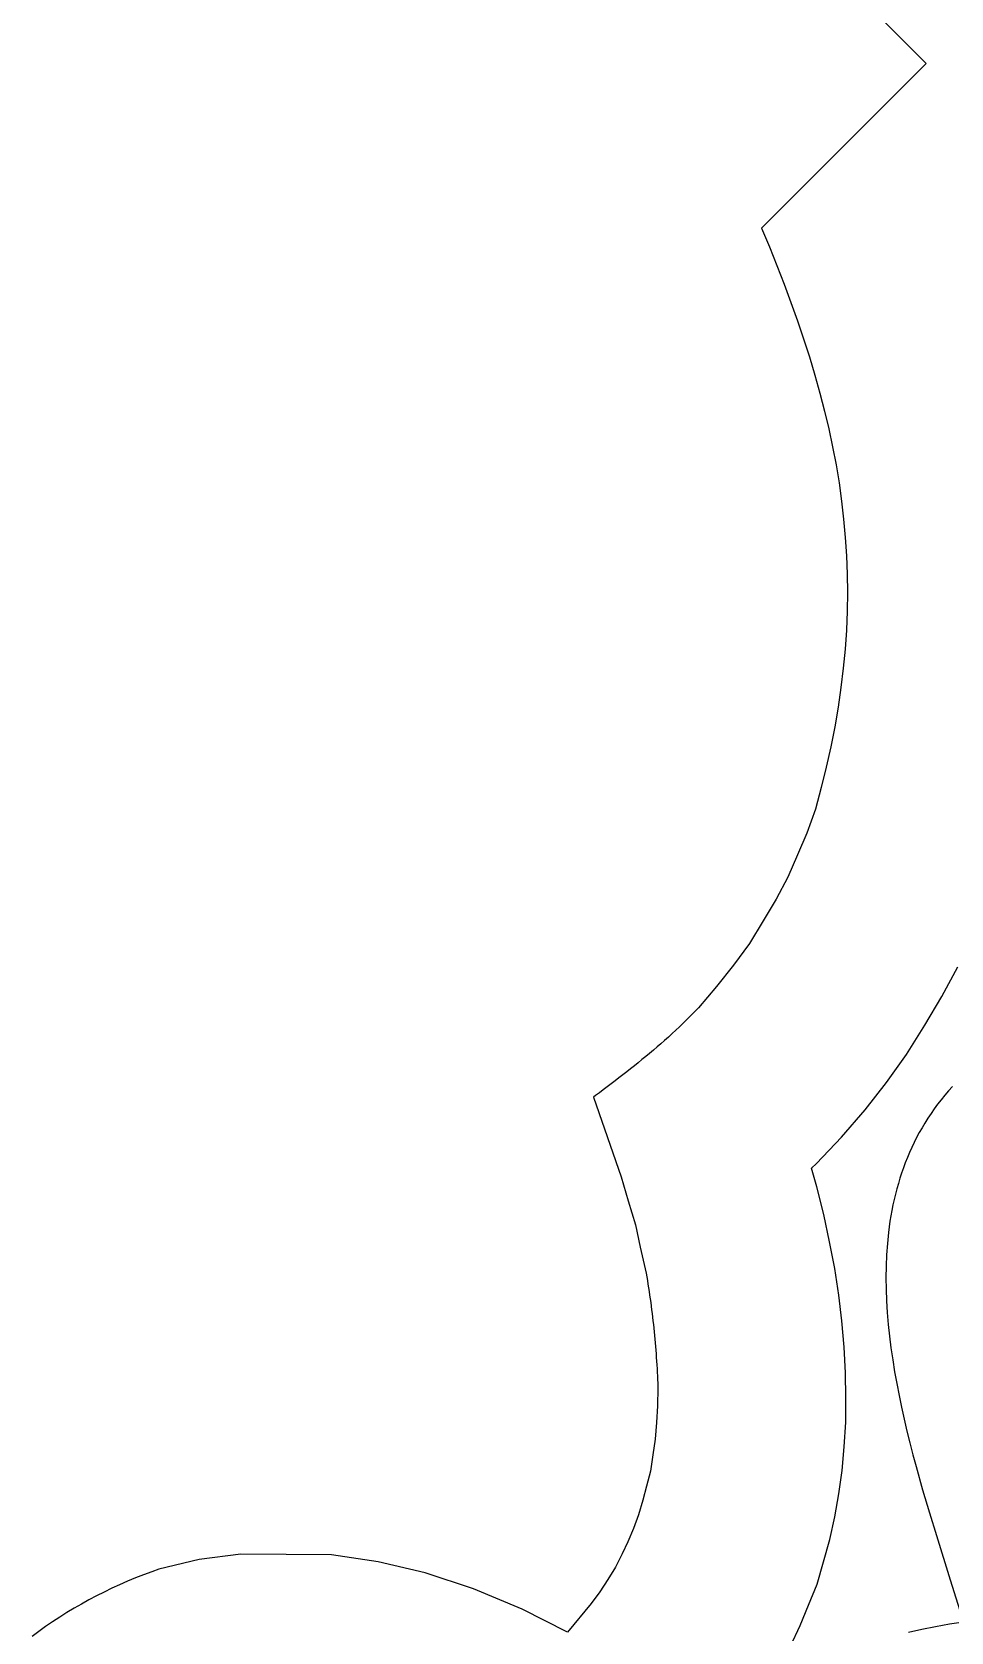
# Model space of a CAD drawing. Extents: x -61 to 56, y 12 to 129.
# Drawn here: x -57.2 to -38.8, y 38.99 to 71.05 of the extents above; entities that cross this region are included whole.
import ezdxf

# ---------------------------------------------------------------- set-up
doc = ezdxf.new("R2010")
doc.units = 0
doc.header["$MEASUREMENT"] = 0
doc.layers.add('LAYER_1', color=18, linetype='CONTINUOUS')

msp = doc.modelspace()

# ---------------------------------------------------------------- linework, layer by layer
at = {"layer": 'LAYER_1'}
for points in [[(-42.59, 73.72), (-39.292, 70.422), (-42.59, 67.124), (-42.435, 66.748), (-42.285, 66.374), (-42.141, 66.002), (-42.004, 65.634), (-41.874, 65.268), (-41.75, 64.903), (-41.634, 64.541), (-41.526, 64.179), (-41.425, 63.818), (-41.331, 63.458), (-41.246, 63.098), (-41.169, 62.738), (-41.1, 62.377), (-41.04, 62.016), (-40.989, 61.654), (-40.947, 61.291), (-40.914, 60.925), (-40.89, 60.559), (-40.876, 60.19), (-40.871, 59.818), (-40.877, 59.444), (-40.893, 59.067), (-40.918, 58.687), (-40.955, 58.303), (-41.001, 57.916), (-41.059, 57.524), (-41.127, 57.129), (-41.206, 56.728), (-41.296, 56.323), (-41.397, 55.913), (-41.513, 55.481), (-41.684, 55), (-41.871, 54.566), (-42.066, 54.12), (-42.301, 53.673), (-42.557, 53.239), (-42.832, 52.788), (-43.152, 52.352), (-43.492, 51.926), (-43.852, 51.498), (-43.939, 51.409), (-44.012, 51.335), (-44.086, 51.262), (-44.16, 51.19), (-44.234, 51.119), (-44.308, 51.05), (-44.383, 50.981), (-44.458, 50.913), (-44.532, 50.846), (-44.608, 50.779), (-44.683, 50.714), (-44.758, 50.649), (-44.834, 50.586), (-44.91, 50.522), (-44.986, 50.46), (-45.062, 50.398), (-45.139, 50.336), (-45.216, 50.275), (-45.293, 50.215), (-45.37, 50.154), (-45.448, 50.094), (-45.526, 50.035), (-45.604, 49.975), (-45.682, 49.916), (-45.761, 49.857), (-45.84, 49.798), (-45.919, 49.739), (-45.958, 49.711), (-45.406, 48.112), (-45.26, 47.633), (-45.119, 47.151), (-45.022, 46.7), (-44.92, 46.266), (-44.904, 46.178), (-44.891, 46.106), (-44.879, 46.033), (-44.867, 45.96), (-44.856, 45.887), (-44.844, 45.814), (-44.834, 45.741), (-44.823, 45.667), (-44.812, 45.593), (-44.803, 45.52), (-44.793, 45.447), (-44.784, 45.373), (-44.775, 45.3), (-44.766, 45.226), (-44.758, 45.153), (-44.75, 45.078), (-44.742, 45.004), (-44.735, 44.931), (-44.728, 44.858), (-44.722, 44.784), (-44.715, 44.71), (-44.709, 44.636), (-44.704, 44.562), (-44.699, 44.489), (-44.694, 44.415), (-44.689, 44.341), (-44.685, 44.267), (-44.681, 44.194), (-44.677, 44.12), (-44.674, 44.047), (-44.67, 43.974), (-44.667, 43.882), (-44.677, 43.523), (-44.693, 43.187), (-44.722, 42.853), (-44.766, 42.541), (-44.818, 42.214), (-44.893, 41.912), (-44.966, 41.631), (-45.056, 41.34), (-45.159, 41.061), (-45.272, 40.796), (-45.386, 40.558), (-45.515, 40.292), (-45.669, 40.043), (-45.828, 39.798), (-46.001, 39.564), (-46.475, 38.984), (-47.389, 39.449), (-48.362, 39.854), (-49.327, 40.174), (-50.273, 40.395), (-51.202, 40.536), (-53.019, 40.548), (-53.856, 40.443), (-54.661, 40.249), (-54.802, 40.199), (-54.967, 40.138), (-55.129, 40.073), (-55.29, 40.007), (-55.448, 39.938), (-55.605, 39.866), (-55.76, 39.791), (-55.913, 39.714), (-56.064, 39.634), (-56.213, 39.551), (-56.36, 39.467), (-56.505, 39.379), (-56.649, 39.288), (-56.79, 39.195), (-56.93, 39.099), (-57.067, 39), (-57.203, 38.899)], [(-42.014, 38.706), (-41.815, 39.121), (-41.648, 39.528), (-41.477, 39.952), (-41.349, 40.398), (-41.227, 40.843), (-41.126, 41.301), (-41.045, 41.759), (-40.98, 42.224), (-40.934, 42.701), (-40.906, 43.193), (-40.903, 43.685), (-40.91, 44.187), (-40.936, 44.699), (-40.985, 45.223), (-41.046, 45.743), (-41.124, 46.272), (-41.231, 46.81), (-41.342, 47.36), (-41.486, 47.91), (-41.589, 48.282), (-41.49, 48.381), (-40.987, 48.904), (-40.517, 49.451), (-40.091, 50.005), (-39.691, 50.566), (-39.319, 51.149), (-38.978, 51.725), (-38.663, 52.318)], [(-42.014, 38.706), (-41.815, 39.121), (-41.648, 39.528), (-41.477, 39.952), (-41.349, 40.398), (-41.227, 40.843), (-41.126, 41.301), (-41.045, 41.759), (-40.98, 42.224), (-40.934, 42.701), (-40.906, 43.193), (-40.903, 43.685), (-40.91, 44.187), (-40.936, 44.699), (-40.985, 45.223), (-41.046, 45.743), (-41.124, 46.272), (-41.231, 46.81), (-41.342, 47.36), (-41.486, 47.91), (-41.589, 48.282), (-41.49, 48.381), (-40.987, 48.904), (-40.517, 49.451), (-40.091, 50.005), (-39.691, 50.566), (-39.319, 51.149), (-38.978, 51.725), (-38.663, 52.318)], [(-38.767, 49.924), (-38.846, 49.836), (-38.921, 49.747), (-38.994, 49.656), (-39.065, 49.565), (-39.132, 49.473), (-39.197, 49.38), (-39.26, 49.285), (-39.32, 49.19), (-39.377, 49.094), (-39.432, 48.997), (-39.485, 48.899), (-39.535, 48.8), (-39.582, 48.7), (-39.628, 48.599), (-39.671, 48.498), (-39.712, 48.395), (-39.75, 48.292), (-39.786, 48.188), (-39.82, 48.083), (-39.852, 47.978), (-39.882, 47.871), (-39.91, 47.764), (-39.936, 47.657), (-39.96, 47.549), (-39.981, 47.44), (-40.019, 47.22), (-40.049, 46.998), (-40.072, 46.773), (-40.089, 46.547), (-40.098, 46.319), (-40.101, 46.089), (-40.098, 45.858), (-40.089, 45.625), (-40.074, 45.391), (-40.054, 45.155), (-40.029, 44.919), (-39.999, 44.683), (-39.965, 44.445), (-39.926, 44.207), (-39.884, 43.969), (-39.837, 43.731), (-39.788, 43.493), (-39.735, 43.255), (-39.679, 43.017), (-39.62, 42.78), (-39.559, 42.543), (-39.497, 42.308), (-39.365, 41.84), (-39.229, 41.377), (-39.09, 40.921), (-38.811, 40.033), (-38.546, 39.186), (-38.828, 39.144), (-39.106, 39.096), (-39.379, 39.042), (-39.647, 38.981)], [(-38.767, 49.924), (-38.846, 49.836), (-38.921, 49.747), (-38.994, 49.656), (-39.065, 49.565), (-39.132, 49.473), (-39.197, 49.38), (-39.26, 49.285), (-39.32, 49.19), (-39.377, 49.094), (-39.432, 48.997), (-39.485, 48.899), (-39.535, 48.8), (-39.582, 48.7), (-39.628, 48.599), (-39.671, 48.498), (-39.712, 48.395), (-39.75, 48.292), (-39.786, 48.188), (-39.82, 48.083), (-39.852, 47.978), (-39.882, 47.871), (-39.91, 47.764), (-39.936, 47.657), (-39.96, 47.549), (-39.981, 47.44), (-40.019, 47.22), (-40.049, 46.998), (-40.072, 46.773), (-40.089, 46.547), (-40.098, 46.319), (-40.101, 46.089), (-40.098, 45.858), (-40.089, 45.625), (-40.074, 45.391), (-40.054, 45.155), (-40.029, 44.919), (-39.999, 44.683), (-39.965, 44.445), (-39.926, 44.207), (-39.884, 43.969), (-39.837, 43.731), (-39.788, 43.493), (-39.735, 43.255), (-39.679, 43.017), (-39.62, 42.78), (-39.559, 42.543), (-39.497, 42.308), (-39.365, 41.84), (-39.229, 41.377), (-39.09, 40.921), (-38.811, 40.033), (-38.546, 39.186), (-38.828, 39.144), (-39.106, 39.096), (-39.379, 39.042), (-39.647, 38.981)]]:
    msp.add_lwpolyline(points, dxfattribs=at)

doc.saveas('drawing.dxf')
